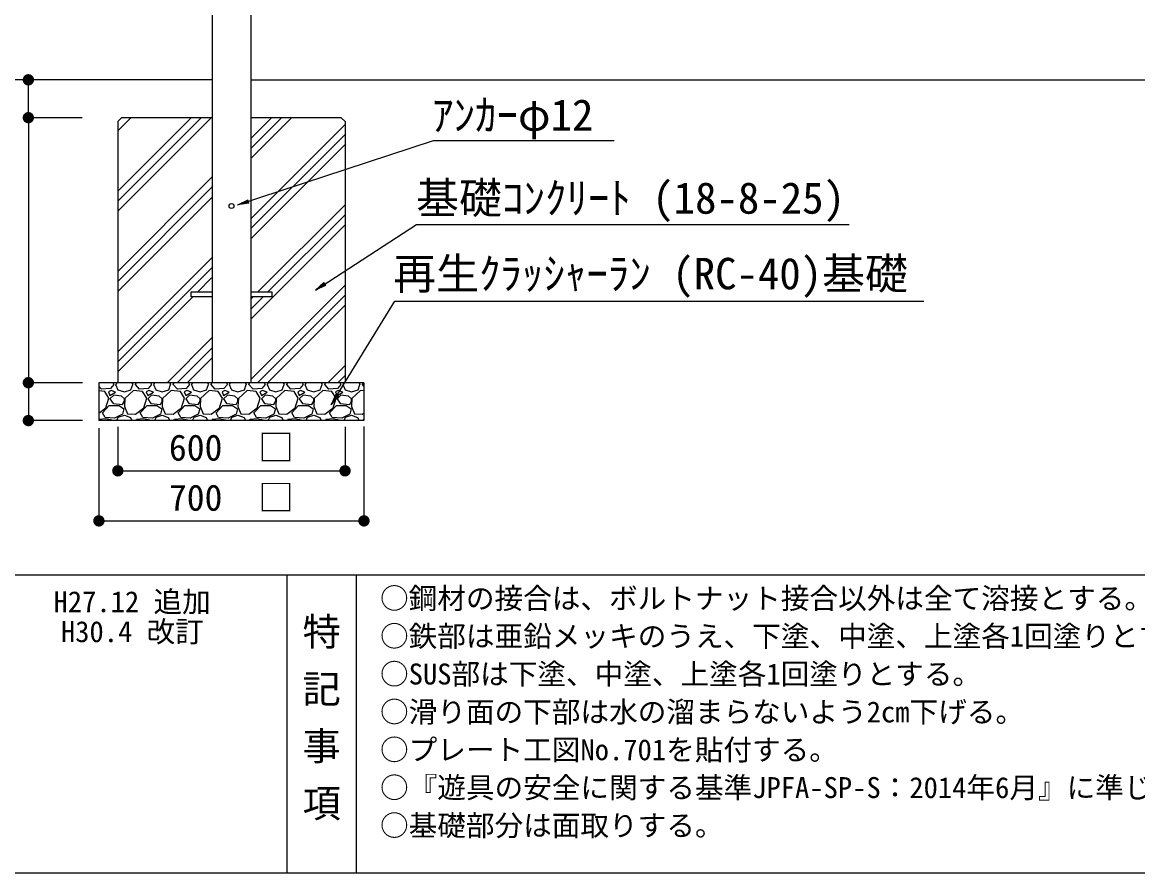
# Model space of a CAD drawing. Units: millimetres at full size, sheet at 1:40. Extents: x 12589 to 23542, y 6556 to 14023.
# Drawn here: x 14940 to 17885, y 6556 to 8802 of the extents above; entities that cross this region are included whole.
import ezdxf
from ezdxf.enums import TextEntityAlignment as Align

# ---------------------------------------------------------------- set-up
doc = ezdxf.new("R2010")
doc.units = ezdxf.units.MM
doc.header["$LTSCALE"] = 40
for name, color, linetype, lineweight in [('_0-0_', 7, 'Continuous', 25), ('ハッチ', 4, 'Continuous', 25), ('寸法', 3, 'Continuous', 25), ('本体', 7, 'Continuous', 25)]:
    doc.layers.add(name, color=color, linetype=linetype, lineweight=lineweight)
doc.styles.add('@ＭＳ ゴシック', font='')
doc.styles.add('ＭＳ ゴシック', font='')
doc.styles.get('@ＭＳ ゴシック').set_extended_font_data('@MS Gothic')
doc.styles.get('ＭＳ ゴシック').set_extended_font_data('MS Gothic')

# ---------------------------------------------------------------- blocks, each defined once
blk = doc.blocks.new('filled_dot')
at = {"color": 0, "linetype": 'Continuous', "lineweight": -2, "const_width": 1.25}
blk.add_lwpolyline([(-0.625, 0, 1), (0.625, 0, 1)], format="xyb", close=True, dxfattribs=at)

msp = doc.modelspace()

# ---------------------------------------------------------------- hatches: boundary and pattern name
at = {"layer": '寸法'}
for points in [[(15508.19, 8319.48), (15535.2, 8333.37), (15538.17, 8324.35)], [(15713.76, 8094.07), (15736.33, 8114.4), (15741.51, 8106.43)], [(15755.55, 7791.3), (15767.2, 7819.35), (15775.3, 7814.38)]]:
    msp.add_hatch(color=256, dxfattribs=at).paths.add_polyline_path(points)

# ---------------------------------------------------------------- linework, layer by layer
at = {"layer": '_0-0_', "color": 6}
msp.add_line((12589.26, 7342.27), (23541.77, 7342.27), dxfattribs=at)
at = {"layer": '_0-0_'}
for p, q in [((15637.98, 7342.27), (15637.98, 6555.96)), ((15821.83, 7342.27), (15821.83, 6555.96))]:
    msp.add_line(p, q, dxfattribs=at)
at = {"layer": '_0-0_', "color": 6}
msp.add_lwpolyline([(23541.77, 13803.22), (12589.26, 13803.22), (12589.26, 6555.96), (23541.77, 6555.96)], close=True, dxfattribs=at)
at = {"layer": 'ハッチ'}
for p, q in [((15192.11, 8515.36), (15226.79, 8550.03)), ((15192.11, 8303.23), (15438.92, 8550.03)), ((15192.11, 8329.74), (15412.4, 8550.03)), ((15192.11, 8356.26), (15385.88, 8550.03)), ((15542.91, 8441.89), (15651.05, 8550.03)), ((15542.91, 8468.41), (15624.53, 8550.03)), ((15542.91, 8494.93), (15598.02, 8550.03)), ((15731.51, 8471.39), (15792.11, 8531.99)), ((15765.27, 8478.64), (15792.11, 8505.48)), ((15544.21, 8231.07), (15792.11, 8478.96)), ((15544.46, 8257.83), (15765.18, 8478.54)), ((15544.71, 8284.59), (15731.29, 8471.18)), ((15192.11, 8144.13), (15440.77, 8392.79)), ((15192.11, 8117.61), (15440.68, 8366.18)), ((15192.11, 8091.09), (15440.59, 8339.57)), ((15562.11, 8089.87), (15792.11, 8319.86)), ((15588.63, 8089.87), (15792.11, 8293.35)), ((15542.91, 8017.63), (15792.11, 8266.83)), ((15192.11, 7931.99), (15440.04, 8179.93)), ((15192.11, 7905.48), (15439.95, 8153.32)), ((15403.01, 8089.87), (15439.86, 8126.71)), ((15542.91, 7858.53), (15792.11, 8107.73)), ((15192.11, 7878.96), (15390.01, 8076.87)), ((15542.91, 8044.15), (15575.63, 8076.87)), ((15542.91, 8070.66), (15549.11, 8076.87)), ((15560.93, 7850.03), (15792.11, 8081.21)), ((15587.45, 7850.03), (15792.11, 8054.7)), ((15322.28, 7850.03), (15441.31, 7969.06)), ((15348.8, 7850.03), (15441.31, 7942.55)), ((15375.31, 7850.03), (15441.31, 7916.03)), ((15746.54, 7850.03), (15792.11, 7895.6)), ((15773.06, 7850.03), (15792.11, 7869.08)), ((15149.36, 7833.09), (15142.11, 7841)), ((15181.36, 7845.09), (15172.36, 7835.09)), ((15181.36, 7845.09), (15180.37, 7850.03)), ((15186.36, 7845.09), (15192.36, 7831.09)), ((15187.36, 7845.09), (15189.47, 7850.03)), ((15226.36, 7831.09), (15231.36, 7845.09)), ((15229.08, 7850.03), (15231.36, 7845.09)), ((15238.36, 7845.09), (15240.21, 7850.03)), ((15249.36, 7833.09), (15238.36, 7845.09)), ((15281.36, 7845.09), (15272.36, 7835.09)), ((15281.36, 7845.09), (15280.37, 7850.03)), ((15286.36, 7845.09), (15292.36, 7831.09)), ((15287.36, 7845.09), (15289.47, 7850.03)), ((15326.36, 7831.09), (15331.36, 7845.09)), ((15329.08, 7850.03), (15331.36, 7845.09)), ((15338.36, 7845.09), (15340.21, 7850.03)), ((15349.36, 7833.09), (15338.36, 7845.09)), ((15381.36, 7845.09), (15372.36, 7835.09)), ((15381.36, 7845.09), (15380.37, 7850.03)), ((15386.36, 7845.09), (15392.36, 7831.09)), ((15387.36, 7845.09), (15389.47, 7850.03)), ((15426.36, 7831.09), (15431.36, 7845.09)), ((15429.08, 7850.03), (15431.36, 7845.09)), ((15438.36, 7845.09), (15440.21, 7850.03)), ((15449.36, 7833.09), (15438.36, 7845.09)), ((15481.36, 7845.09), (15472.36, 7835.09)), ((15481.36, 7845.09), (15480.37, 7850.03)), ((15486.36, 7845.09), (15492.36, 7831.09)), ((15487.36, 7845.09), (15489.47, 7850.03)), ((15526.36, 7831.09), (15531.36, 7845.09)), ((15529.08, 7850.03), (15531.36, 7845.09)), ((15538.36, 7845.09), (15540.21, 7850.03)), ((15549.36, 7833.09), (15538.36, 7845.09)), ((15581.36, 7845.09), (15572.36, 7835.09)), ((15581.36, 7845.09), (15580.37, 7850.03)), ((15586.36, 7845.09), (15592.36, 7831.09)), ((15587.36, 7845.09), (15589.47, 7850.03)), ((15626.36, 7831.09), (15631.36, 7845.09)), ((15629.08, 7850.03), (15631.36, 7845.09)), ((15638.36, 7845.09), (15640.21, 7850.03)), ((15649.36, 7833.09), (15638.36, 7845.09)), ((15681.36, 7845.09), (15672.36, 7835.09)), ((15681.36, 7845.09), (15680.37, 7850.03)), ((15686.36, 7845.09), (15692.36, 7831.09)), ((15687.36, 7845.09), (15689.47, 7850.03)), ((15726.36, 7831.09), (15731.36, 7845.09)), ((15729.08, 7850.03), (15731.36, 7845.09)), ((15738.36, 7845.09), (15740.21, 7850.03)), ((15749.36, 7833.09), (15738.36, 7845.09)), ((15781.36, 7845.09), (15772.36, 7835.09)), ((15781.36, 7845.09), (15780.37, 7850.03)), ((15786.36, 7845.09), (15792.36, 7831.09)), ((15787.36, 7845.09), (15789.47, 7850.03)), ((15826.36, 7831.09), (15831.36, 7845.09)), ((15829.08, 7850.03), (15831.36, 7845.09)), ((15838.36, 7845.09), (15840.21, 7850.03)), ((15842.11, 7841), (15838.36, 7845.09)), ((15157.36, 7827.09), (15142.11, 7828.36)), ((15172.36, 7835.09), (15149.36, 7833.09)), ((15168.36, 7809.09), (15157.36, 7827.09)), ((15160.36, 7784.09), (15168.36, 7809.09)), ((15174.36, 7829.09), (15167.36, 7826.09)), ((15167.36, 7826.09), (15171.36, 7816.09)), ((15171.36, 7816.09), (15186.36, 7825.09)), ((15181.36, 7817.09), (15171.36, 7807.09)), ((15171.36, 7807.09), (15179.36, 7795.09)), ((15186.36, 7825.09), (15174.36, 7829.09)), ((15201.36, 7814.09), (15181.36, 7817.09)), ((15192.36, 7831.09), (15209.36, 7826.09)), ((15209.36, 7807.09), (15201.36, 7814.09)), ((15209.36, 7826.09), (15226.36, 7831.09)), ((15210.36, 7808.09), (15209.36, 7787.09)), ((15209.36, 7801.09), (15209.36, 7807.09)), ((15233.36, 7829.09), (15210.36, 7808.09)), ((15257.36, 7827.09), (15233.36, 7829.09)), ((15272.36, 7835.09), (15249.36, 7833.09)), ((15268.36, 7809.09), (15257.36, 7827.09)), ((15260.36, 7784.09), (15268.36, 7809.09)), ((15274.36, 7829.09), (15267.36, 7826.09)), ((15267.36, 7826.09), (15271.36, 7816.09)), ((15271.36, 7816.09), (15286.36, 7825.09)), ((15281.36, 7817.09), (15271.36, 7807.09)), ((15271.36, 7807.09), (15279.36, 7795.09)), ((15286.36, 7825.09), (15274.36, 7829.09)), ((15301.36, 7814.09), (15281.36, 7817.09)), ((15292.36, 7831.09), (15309.36, 7826.09)), ((15309.36, 7807.09), (15301.36, 7814.09)), ((15309.36, 7826.09), (15326.36, 7831.09)), ((15310.36, 7808.09), (15309.36, 7787.09)), ((15309.36, 7801.09), (15309.36, 7807.09)), ((15333.36, 7829.09), (15310.36, 7808.09)), ((15357.36, 7827.09), (15333.36, 7829.09)), ((15372.36, 7835.09), (15349.36, 7833.09)), ((15368.36, 7809.09), (15357.36, 7827.09)), ((15360.36, 7784.09), (15368.36, 7809.09)), ((15374.36, 7829.09), (15367.36, 7826.09)), ((15367.36, 7826.09), (15371.36, 7816.09)), ((15371.36, 7816.09), (15386.36, 7825.09)), ((15381.36, 7817.09), (15371.36, 7807.09)), ((15371.36, 7807.09), (15379.36, 7795.09)), ((15386.36, 7825.09), (15374.36, 7829.09)), ((15401.36, 7814.09), (15381.36, 7817.09)), ((15392.36, 7831.09), (15409.36, 7826.09)), ((15409.36, 7807.09), (15401.36, 7814.09)), ((15409.36, 7826.09), (15426.36, 7831.09)), ((15410.36, 7808.09), (15409.36, 7787.09)), ((15409.36, 7801.09), (15409.36, 7807.09)), ((15433.36, 7829.09), (15410.36, 7808.09)), ((15457.36, 7827.09), (15433.36, 7829.09)), ((15472.36, 7835.09), (15449.36, 7833.09)), ((15468.36, 7809.09), (15457.36, 7827.09)), ((15460.36, 7784.09), (15468.36, 7809.09)), ((15474.36, 7829.09), (15467.36, 7826.09)), ((15467.36, 7826.09), (15471.36, 7816.09)), ((15471.36, 7816.09), (15486.36, 7825.09)), ((15481.36, 7817.09), (15471.36, 7807.09)), ((15471.36, 7807.09), (15479.36, 7795.09)), ((15486.36, 7825.09), (15474.36, 7829.09)), ((15501.36, 7814.09), (15481.36, 7817.09)), ((15492.36, 7831.09), (15509.36, 7826.09)), ((15509.36, 7807.09), (15501.36, 7814.09)), ((15509.36, 7826.09), (15526.36, 7831.09)), ((15510.36, 7808.09), (15509.36, 7787.09)), ((15509.36, 7801.09), (15509.36, 7807.09)), ((15533.36, 7829.09), (15510.36, 7808.09)), ((15557.36, 7827.09), (15533.36, 7829.09)), ((15572.36, 7835.09), (15549.36, 7833.09)), ((15568.36, 7809.09), (15557.36, 7827.09)), ((15560.36, 7784.09), (15568.36, 7809.09)), ((15574.36, 7829.09), (15567.36, 7826.09)), ((15567.36, 7826.09), (15571.36, 7816.09)), ((15571.36, 7816.09), (15586.36, 7825.09)), ((15581.36, 7817.09), (15571.36, 7807.09)), ((15571.36, 7807.09), (15579.36, 7795.09)), ((15586.36, 7825.09), (15574.36, 7829.09)), ((15601.36, 7814.09), (15581.36, 7817.09)), ((15592.36, 7831.09), (15609.36, 7826.09)), ((15609.36, 7807.09), (15601.36, 7814.09)), ((15609.36, 7826.09), (15626.36, 7831.09)), ((15610.36, 7808.09), (15609.36, 7787.09)), ((15609.36, 7801.09), (15609.36, 7807.09)), ((15633.36, 7829.09), (15610.36, 7808.09)), ((15657.36, 7827.09), (15633.36, 7829.09)), ((15672.36, 7835.09), (15649.36, 7833.09)), ((15668.36, 7809.09), (15657.36, 7827.09)), ((15660.36, 7784.09), (15668.36, 7809.09)), ((15674.36, 7829.09), (15667.36, 7826.09)), ((15667.36, 7826.09), (15671.36, 7816.09)), ((15671.36, 7816.09), (15686.36, 7825.09)), ((15681.36, 7817.09), (15671.36, 7807.09)), ((15671.36, 7807.09), (15679.36, 7795.09)), ((15686.36, 7825.09), (15674.36, 7829.09)), ((15701.36, 7814.09), (15681.36, 7817.09)), ((15692.36, 7831.09), (15709.36, 7826.09)), ((15709.36, 7807.09), (15701.36, 7814.09)), ((15709.36, 7826.09), (15726.36, 7831.09)), ((15710.36, 7808.09), (15709.36, 7787.09)), ((15709.36, 7801.09), (15709.36, 7807.09)), ((15733.36, 7829.09), (15710.36, 7808.09)), ((15757.36, 7827.09), (15733.36, 7829.09)), ((15772.36, 7835.09), (15749.36, 7833.09)), ((15768.36, 7809.09), (15757.36, 7827.09)), ((15760.36, 7784.09), (15768.36, 7809.09)), ((15774.36, 7829.09), (15767.36, 7826.09)), ((15767.36, 7826.09), (15771.36, 7816.09)), ((15771.36, 7816.09), (15786.36, 7825.09)), ((15781.36, 7817.09), (15771.36, 7807.09)), ((15771.36, 7807.09), (15779.36, 7795.09)), ((15786.36, 7825.09), (15774.36, 7829.09)), ((15801.36, 7814.09), (15781.36, 7817.09)), ((15792.36, 7831.09), (15809.36, 7826.09)), ((15809.36, 7807.09), (15801.36, 7814.09)), ((15809.36, 7826.09), (15826.36, 7831.09)), ((15810.36, 7808.09), (15809.36, 7787.09)), ((15809.36, 7801.09), (15809.36, 7807.09)), ((15833.36, 7829.09), (15810.36, 7808.09)), ((15842.11, 7828.36), (15833.36, 7829.09)), ((15142.11, 7769.99), (15160.36, 7784.09)), ((15151.36, 7770.09), (15169.36, 7790.09)), ((15169.36, 7790.09), (15195.36, 7790.09)), ((15179.36, 7795.09), (15204.36, 7792.09)), ((15195.36, 7790.09), (15208.36, 7781.09)), ((15204.36, 7792.09), (15209.36, 7801.09)), ((15208.36, 7781.09), (15204.36, 7767.09)), ((15209.36, 7787.09), (15217.36, 7768.09)), ((15238.36, 7767.09), (15260.36, 7784.09)), ((15251.36, 7770.09), (15269.36, 7790.09)), ((15269.36, 7790.09), (15295.36, 7790.09)), ((15279.36, 7795.09), (15304.36, 7792.09)), ((15295.36, 7790.09), (15308.36, 7781.09)), ((15304.36, 7792.09), (15309.36, 7801.09)), ((15308.36, 7781.09), (15304.36, 7767.09)), ((15309.36, 7787.09), (15317.36, 7768.09)), ((15338.36, 7767.09), (15360.36, 7784.09)), ((15351.36, 7770.09), (15369.36, 7790.09)), ((15369.36, 7790.09), (15395.36, 7790.09)), ((15379.36, 7795.09), (15404.36, 7792.09)), ((15395.36, 7790.09), (15408.36, 7781.09)), ((15404.36, 7792.09), (15409.36, 7801.09)), ((15408.36, 7781.09), (15404.36, 7767.09)), ((15409.36, 7787.09), (15417.36, 7768.09)), ((15438.36, 7767.09), (15460.36, 7784.09)), ((15451.36, 7770.09), (15469.36, 7790.09)), ((15469.36, 7790.09), (15495.36, 7790.09)), ((15479.36, 7795.09), (15504.36, 7792.09)), ((15495.36, 7790.09), (15508.36, 7781.09)), ((15504.36, 7792.09), (15509.36, 7801.09)), ((15508.36, 7781.09), (15504.36, 7767.09)), ((15509.36, 7787.09), (15517.36, 7768.09)), ((15538.36, 7767.09), (15560.36, 7784.09)), ((15551.36, 7770.09), (15569.36, 7790.09)), ((15569.36, 7790.09), (15595.36, 7790.09)), ((15579.36, 7795.09), (15604.36, 7792.09)), ((15595.36, 7790.09), (15608.36, 7781.09)), ((15604.36, 7792.09), (15609.36, 7801.09)), ((15608.36, 7781.09), (15604.36, 7767.09)), ((15609.36, 7787.09), (15617.36, 7768.09)), ((15638.36, 7767.09), (15660.36, 7784.09)), ((15651.36, 7770.09), (15669.36, 7790.09)), ((15669.36, 7790.09), (15695.36, 7790.09)), ((15679.36, 7795.09), (15704.36, 7792.09)), ((15695.36, 7790.09), (15708.36, 7781.09)), ((15704.36, 7792.09), (15709.36, 7801.09)), ((15708.36, 7781.09), (15704.36, 7767.09)), ((15709.36, 7787.09), (15717.36, 7768.09)), ((15738.36, 7767.09), (15760.36, 7784.09)), ((15751.36, 7770.09), (15769.36, 7790.09)), ((15769.36, 7790.09), (15795.36, 7790.09)), ((15779.36, 7795.09), (15804.36, 7792.09)), ((15795.36, 7790.09), (15808.36, 7781.09)), ((15804.36, 7792.09), (15809.36, 7801.09)), ((15808.36, 7781.09), (15804.36, 7767.09)), ((15809.36, 7787.09), (15817.36, 7768.09)), ((15160.36, 7755.09), (15142.11, 7753.17)), ((15158.36, 7758.09), (15151.36, 7770.09)), ((15183.36, 7756.09), (15158.36, 7758.09)), ((15180.36, 7750.09), (15160.36, 7755.09)), ((15180.37, 7750.03), (15180.36, 7750.09)), ((15204.36, 7767.09), (15183.36, 7756.09)), ((15189.47, 7750.03), (15193.36, 7759.09)), ((15193.36, 7759.09), (15209.36, 7764.09)), ((15209.36, 7764.09), (15225.36, 7758.09)), ((15217.36, 7768.09), (15238.36, 7767.09)), ((15225.36, 7758.09), (15229.08, 7750.03)), ((15240.21, 7750.03), (15241.36, 7753.09)), ((15260.36, 7755.09), (15241.36, 7753.09)), ((15258.36, 7758.09), (15251.36, 7770.09)), ((15283.36, 7756.09), (15258.36, 7758.09)), ((15280.36, 7750.09), (15260.36, 7755.09)), ((15280.37, 7750.03), (15280.36, 7750.09)), ((15304.36, 7767.09), (15283.36, 7756.09)), ((15289.47, 7750.03), (15293.36, 7759.09)), ((15293.36, 7759.09), (15309.36, 7764.09)), ((15309.36, 7764.09), (15325.36, 7758.09)), ((15317.36, 7768.09), (15338.36, 7767.09)), ((15325.36, 7758.09), (15329.08, 7750.03)), ((15340.21, 7750.03), (15341.36, 7753.09)), ((15360.36, 7755.09), (15341.36, 7753.09)), ((15358.36, 7758.09), (15351.36, 7770.09)), ((15383.36, 7756.09), (15358.36, 7758.09)), ((15380.36, 7750.09), (15360.36, 7755.09)), ((15380.37, 7750.03), (15380.36, 7750.09)), ((15404.36, 7767.09), (15383.36, 7756.09)), ((15389.47, 7750.03), (15393.36, 7759.09)), ((15393.36, 7759.09), (15409.36, 7764.09)), ((15409.36, 7764.09), (15425.36, 7758.09)), ((15417.36, 7768.09), (15438.36, 7767.09)), ((15425.36, 7758.09), (15429.08, 7750.03)), ((15440.21, 7750.03), (15441.36, 7753.09)), ((15460.36, 7755.09), (15441.36, 7753.09)), ((15458.36, 7758.09), (15451.36, 7770.09)), ((15483.36, 7756.09), (15458.36, 7758.09)), ((15480.36, 7750.09), (15460.36, 7755.09)), ((15480.37, 7750.03), (15480.36, 7750.09)), ((15504.36, 7767.09), (15483.36, 7756.09)), ((15489.47, 7750.03), (15493.36, 7759.09)), ((15493.36, 7759.09), (15509.36, 7764.09)), ((15509.36, 7764.09), (15525.36, 7758.09)), ((15517.36, 7768.09), (15538.36, 7767.09)), ((15525.36, 7758.09), (15529.08, 7750.03)), ((15540.21, 7750.03), (15541.36, 7753.09)), ((15560.36, 7755.09), (15541.36, 7753.09)), ((15558.36, 7758.09), (15551.36, 7770.09)), ((15583.36, 7756.09), (15558.36, 7758.09)), ((15580.36, 7750.09), (15560.36, 7755.09)), ((15580.37, 7750.03), (15580.36, 7750.09)), ((15604.36, 7767.09), (15583.36, 7756.09)), ((15589.47, 7750.03), (15593.36, 7759.09)), ((15593.36, 7759.09), (15609.36, 7764.09)), ((15609.36, 7764.09), (15625.36, 7758.09)), ((15617.36, 7768.09), (15638.36, 7767.09)), ((15625.36, 7758.09), (15629.08, 7750.03)), ((15640.21, 7750.03), (15641.36, 7753.09)), ((15660.36, 7755.09), (15641.36, 7753.09)), ((15658.36, 7758.09), (15651.36, 7770.09)), ((15683.36, 7756.09), (15658.36, 7758.09)), ((15680.36, 7750.09), (15660.36, 7755.09)), ((15680.37, 7750.03), (15680.36, 7750.09)), ((15704.36, 7767.09), (15683.36, 7756.09)), ((15689.47, 7750.03), (15693.36, 7759.09)), ((15693.36, 7759.09), (15709.36, 7764.09)), ((15709.36, 7764.09), (15725.36, 7758.09)), ((15717.36, 7768.09), (15738.36, 7767.09)), ((15725.36, 7758.09), (15729.08, 7750.03)), ((15740.21, 7750.03), (15741.36, 7753.09)), ((15760.36, 7755.09), (15741.36, 7753.09)), ((15758.36, 7758.09), (15751.36, 7770.09)), ((15783.36, 7756.09), (15758.36, 7758.09)), ((15780.36, 7750.09), (15760.36, 7755.09)), ((15780.37, 7750.03), (15780.36, 7750.09)), ((15804.36, 7767.09), (15783.36, 7756.09)), ((15789.47, 7750.03), (15793.36, 7759.09)), ((15793.36, 7759.09), (15809.36, 7764.09)), ((15809.36, 7764.09), (15825.36, 7758.09)), ((15817.36, 7768.09), (15838.36, 7767.09)), ((15825.36, 7758.09), (15829.08, 7750.03)), ((15838.36, 7767.09), (15842.11, 7769.99)), ((15840.21, 7750.03), (15841.36, 7753.09)), ((15842.11, 7753.17), (15841.36, 7753.09))]:
    msp.add_line(p, q, dxfattribs=at)
at = {"layer": '寸法'}
for p, q in [((14955.79, 8550.03), (14955.79, 8650.03)), ((15097.86, 8650.03), (14955.79, 8650.03)), ((14955.79, 8550.03), (14955.79, 7850.03)), ((15097.86, 8550.03), (14955.79, 8550.03)), ((15097.86, 8550.03), (14955.79, 8550.03)), ((14955.79, 7850.03), (14955.79, 7750.03)), ((15098.46, 7850.03), (14955.79, 7850.03)), ((15097.86, 7850.03), (14955.79, 7850.03)), ((15098.46, 7750.03), (14955.79, 7750.03)), ((15142.11, 7730.26), (15142.11, 7485.1)), ((15192.11, 7733.68), (15192.11, 7617.33)), ((15792.11, 7733.68), (15792.11, 7617.33)), ((15842.11, 7734.1), (15842.11, 7485.1)), ((15192.11, 7617.33), (15792.11, 7617.33)), ((15142.11, 7485.1), (15842.11, 7485.1))]:
    msp.add_line(p, q, dxfattribs=at)
for points in [[(15508.19, 8319.48), (16025.54, 8489.84), (16502.69, 8489.84)], [(15713.76, 8094.07), (15981.13, 8267.7), (17123.12, 8267.7)], [(15755.55, 7791.3), (15923.89, 8065.48), (17320.95, 8065.48)]]:
    msp.add_lwpolyline(points, dxfattribs=at)
at = {"layer": '寸法', "lineweight": 13}
for points in [[(15508.19, 8319.48), (15535.2, 8333.37), (15538.17, 8324.35)], [(15713.76, 8094.07), (15736.33, 8114.4), (15741.51, 8106.43)], [(15755.55, 7791.3), (15767.2, 7819.35), (15775.3, 7814.38)]]:
    msp.add_lwpolyline(points, close=True, dxfattribs=at)
at = {"layer": '本体'}
for p, q in [((15441.31, 10385.53), (15441.31, 7850.03)), ((15542.91, 10385.53), (15542.91, 7850.03)), ((15441.31, 8650.03), (14088.51, 8650.03)), ((15141.51, 8650.03), (14999.44, 8650.03)), ((15542.91, 8650.03), (18796.91, 8650.03)), ((15192.11, 8540.03), (15202.11, 8550.03)), ((15441.31, 8550.03), (15202.11, 8550.03)), ((15782.11, 8550.03), (15542.91, 8550.03)), ((15782.11, 8550.03), (15792.11, 8540.03)), ((15192.11, 8540.03), (15192.11, 7850.03)), ((15792.11, 8540.03), (15792.11, 7850.03)), ((15385.81, 8089.87), (15441.31, 8089.87)), ((15385.81, 8076.87), (15385.81, 8089.87)), ((15441.31, 8076.87), (15385.81, 8076.87)), ((15542.91, 8089.87), (15598.41, 8089.87)), ((15598.41, 8076.87), (15542.91, 8076.87)), ((15598.41, 8089.87), (15598.41, 8076.87)), ((15842.11, 7850.03), (15142.11, 7850.03)), ((15142.11, 7850.03), (15142.11, 7750.03)), ((15842.11, 7850.03), (15842.11, 7750.03)), ((15842.11, 7750.03), (15142.11, 7750.03))]:
    msp.add_line(p, q, dxfattribs=at)
msp.add_circle((15492.11, 8316.7), 6.5, dxfattribs=at)

# ---------------------------------------------------------------- block references
at = {"layer": '寸法', "xscale": 12, "yscale": 12}
for p, rotation in [((14955.79, 8650.03), 270), ((14955.79, 8550.03), 270), ((14955.79, 8550.03), 90), ((14955.79, 7850.03), 270), ((14955.79, 7850.03), 90), ((14955.79, 7750.03), 90), ((15792.11, 7617.33), 180), ((15842.11, 7485.1), 180)]:
    msp.add_blockref('filled_dot', p, dxfattribs=dict(at, rotation=rotation))
for p in [(15192.11, 7617.33), (15142.11, 7485.1)]:
    msp.add_blockref('filled_dot', p, dxfattribs=at)

# ---------------------------------------------------------------- texts
at = {"layer": '_0-0_', "style": 'ＭＳ ゴシック'}
for s, p in [('H27.12 追加', (15229.86, 7271.65)), ('H30.4 改訂', (15230.45, 7192.64))]:
    msp.add_text(s, height=55.43, dxfattribs=at).set_placement(p, align=Align.MIDDLE_CENTER)
for s, p in [('○鋼材の接合は、ボルトナット接合以外は全て溶接とする。', (15884.54, 7236.36)), ('○鉄部は亜鉛メッキのうえ、下塗、中塗、上塗各1回塗りとする。', (15884.54, 7136.36)), ('○SUS部は下塗、中塗、上塗各1回塗りとする。', (15884.54, 7036.36)), ('○滑り面の下部は水の溜まらないよう2cm下げる。', (15884.54, 6936.36)), ('○プレート工図No.701を貼付する。', (15884.54, 6836.36)), ('○『遊具の安全に関する基準JPFA-SP-S：2014年6月』に準じること。', (15884.54, 6736.36)), ('○基礎部分は面取りする。', (15884.54, 6636.36))]:
    msp.add_text(s, height=55.43, dxfattribs=at).set_placement(p, align=Align.BOTTOM_LEFT)
at = {"layer": '_0-0_', "style": '@ＭＳ ゴシック'}
msp.add_text('特 記 事 項', height=73.9, rotation=270, dxfattribs=at).set_placement((15729.11, 6967.07), align=Align.MIDDLE_CENTER)
at = {"layer": '寸法', "style": 'ＭＳ ゴシック'}
for s, p in [('ｱﾝｶｰφ12', (16022.11, 8490.69)), ('基礎ｺﾝｸﾘｰﾄ (18-8-25)', (15979.87, 8271.46)), ('再生ｸﾗｯｼｬｰﾗﾝ (RC-40)基礎', (15919.23, 8071.75))]:
    msp.add_text(s, height=83.14, dxfattribs=at).set_placement(p, align=Align.BOTTOM_LEFT)
for s, p in [('600\u3000□', (15492.1, 7623.35)), ('700\u3000□', (15492.1, 7491.11))]:
    msp.add_text(s, height=69.28, dxfattribs=at).set_placement(p, align=Align.BOTTOM_CENTER)

doc.saveas('drawing.dxf')
